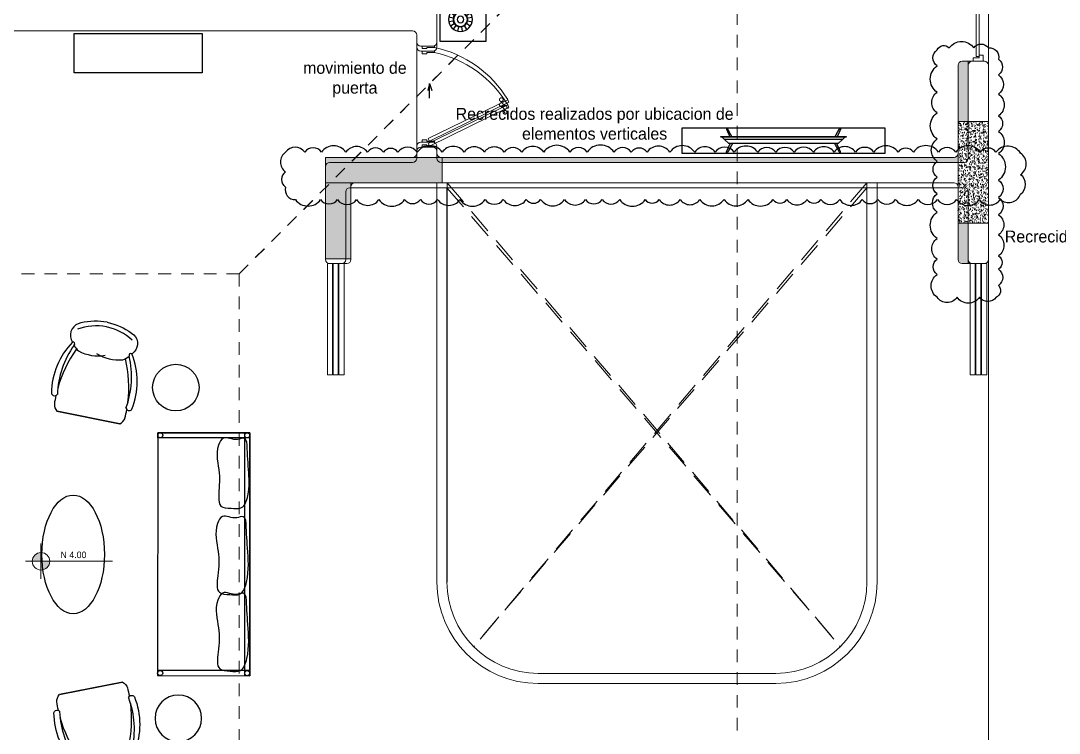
# Model space of a CAD drawing. Header units: metres. Extents: x -232 to 581, y 30 to 789.
# Drawn here: x 229.75 to 240.01, y 666.1 to 673.15 of the extents above; entities that cross this region are included whole.
import ezdxf

# ---------------------------------------------------------------- set-up
doc = ezdxf.new("R2010")
doc.units = ezdxf.units.M
doc.linetypes.add('DASHED2', pattern=[0.375, 0.25, -0.125])
doc.linetypes.add('HIDDEN2', pattern=[0.1875, 0.125, -0.0625])
for name, color, linetype, lineweight in [('A-DOOR', 35, 'Continuous', 5), ('A-WALL', 250, 'Continuous', 20), ('baños', 140, 'Continuous', 0), ('Columnas', 7, 'Continuous', 18), ('muros bajitos', 252, 'Continuous', 5), ('textos', 7, 'Continuous', 0)]:
    doc.layers.add(name, color=color, linetype=linetype, lineweight=lineweight)
doc.layers.add('HATCH', color=8, linetype='Continuous')
doc.layers.add('MOBILIARIOS', color=252, linetype='Continuous')
doc.layers.add('PISO', color=7, linetype='Continuous', lineweight=5, true_color=0xe6e6e6)
doc.layers.add('Techos 1', color=7, linetype='HIDDEN2', lineweight=9, true_color=0x42391a)
doc.layers.add('RELLENO SECCION', color=8, linetype='Continuous', lineweight=0, transparency=0.4)
doc.styles.add('ESC100-2mm', font='arial.ttf', dxfattribs={"height": 0.15})
doc.styles.get("Standard").update_dxf_attribs({"font": 'arial.ttf'})
pattern_1 = [(50, (114.33107, 55.238796), (0.058299094, -0.005100507), [0.006096, -0.067056]), (355, (114.33107, 55.238796), (-0.011277895, 0.06113819), [0.0048768, -0.053644987]), (100.451445, (114.33593, 55.23837), (0.0470212, 0.05603768), [0.005180803, -0.056988878]), (46.1842, (114.33107, 55.25505), (0.086745293, -0.013453545), [0.009144, -0.100584]), (96.63556, (114.3383, 55.25393), (0.07596932, 0.07917636), [0.00777121, -0.085483395]), (351.18415, (114.33107, 55.25505), (0.07596932, 0.07917636), [0.00731519, -0.080467114]), (21, (114.3392, 55.25099), (0.048516605, -0.032724863), [0.006096, -0.067056]), (326, (114.3392, 55.25099), (0.01977665, 0.05894015), [0.0048768, -0.0536448]), (71.451445, (114.34324, 55.24826), (0.068293254, 0.026215286), [0.005180803, -0.05698878]), (37.5, (114.331071, 55.238796), (0.000988353, 0.0270576124), [0, -0.05299456, 0, -0.0544576, 0, -0.053848]), (7.5, (114.33107, 55.238796), (0.021382292, 0.032057784), [0, -0.03104896, 0, -0.05177536, 0, -0.0205232]), (327.5, (114.312946, 55.238796), (0.0433889905, -0.001833198), [0, -0.02032, 0, -0.0633984, 0, -0.0841248]), (317.5, (114.304818, 55.238796), (0.047401338, 0.008136477), [0, -0.026416, 0, -0.04210304, 0, -0.0597408])]

# ---------------------------------------------------------------- blocks, each defined once
blk = doc.blocks.new('A$C2f9b60d5')
at = {"layer": 'A-DOOR'}
for p, q in [((0, 0.101), (0.06, 0.101)), ((0, 0.101), (0, 0.001)), ((0.035, 0.001), (0, 0.001)), ((0.035, 0.061), (0.035, 0.001)), ((0.06, 0.061), (0.035, 0.061)), ((0.06, 0.061), (0.06, 0.101)), ((3.6, 0.1), (3.54, 0.1)), ((3.54, 0.06), (3.54, 0.1)), ((3.54, 0.06), (3.565, 0.06)), ((3.565, 0.06), (3.565, 0)), ((3.565, 0), (3.6, 0)), ((3.6, 0.1), (3.6, 0))]:
    blk.add_line(p, q, dxfattribs=at)
for points in [[(0.631, 0.734), (1.025, 0.06), (1.051, 0.076), (0.658, 0.749)], [(2.966, 0.734), (2.572, 0.06), (2.546, 0.075), (2.94, 0.749)], [(0.045, 0.061), (1.025, 0.06), (1.025, 0.03), (0.045, 0.03)], [(3.552, 0.06), (2.572, 0.06), (2.572, 0.03), (3.552, 0.03)]]:
    blk.add_lwpolyline(points, close=True, dxfattribs=at)
at = {"layer": 'A-DOOR', "linetype": 'HIDDEN2'}
for centre, start, end in [((0.96, -0.049), 10.7613, 110.7488), ((2.637, -0.049), 69.2325, 169.2199)]:
    blk.add_arc(centre, 0.854, start, end, dxfattribs=at)
blk = doc.blocks.new('puerta 1.00')
at = {"layer": 'A-DOOR'}
for p, q in [((-0.15, -0.012), (-0.937, -0.395)), ((-0.138, -0.038), (-0.925, -0.42)), ((-0.138, -0.038), (-0.15, -0.012)), ((-0.937, -0.395), (-0.925, -0.42)), ((-0.895, -0.374), (-0.9, -0.364)), ((-0.878, -0.366), (-0.883, -0.356)), ((-0.882, -0.4), (-0.877, -0.41)), ((-0.865, -0.392), (-0.86, -0.402))]:
    blk.add_line(p, q, dxfattribs=at)
for points in [[(-0.08, 0), (-0.08, -0.025), (-0.125, -0.025), (-0.125, -0.012), (-0.2, -0.012), (-0.2, 0), (-0.08, 0)], [(-0.08, -0.95), (-0.08, -0.925), (-0.125, -0.925), (-0.125, -0.937), (-0.2, -0.937), (-0.2, -0.95), (-0.08, -0.95)]]:
    blk.add_lwpolyline(points, dxfattribs=at)
blk.add_arc((0.037, 0.16), 1.123, 211.1336, 257.8343, dxfattribs=at)
for points in [[(-0.898, -0.364), (-0.903, -0.364), (-0.912, -0.359), (-0.917, -0.35), (-0.917, -0.34), (-0.912, -0.332), (-0.903, -0.327), (-0.893, -0.327), (-0.884, -0.332), (-0.879, -0.34), (-0.879, -0.35), (-0.884, -0.359), (-0.893, -0.364), (-0.898, -0.364)], [(-0.862, -0.439), (-0.867, -0.439), (-0.875, -0.434), (-0.88, -0.426), (-0.88, -0.416), (-0.875, -0.407), (-0.867, -0.402), (-0.857, -0.402), (-0.848, -0.407), (-0.843, -0.416), (-0.843, -0.426), (-0.848, -0.434), (-0.857, -0.439), (-0.862, -0.439)]]:
    blk.add_open_spline(points, degree=2, dxfattribs=at)
blk = doc.blocks.new('21.11.2025 LN09 2DO NIVEL')
at = {"layer": 'textos', "true_color": 0x000000, "transparency": 33554534}
h = blk.add_hatch(color=18, dxfattribs=at)
h.dxf.hatch_style = 1
h.paths.add_polyline_path([(268.616, 150.546, 0.414214), (268.529, 150.459), (268.616, 150.459)])
h.paths.add_polyline_path([(268.702, 150.459), (268.616, 150.459), (268.616, 150.373, 0.414214)])
at = {"layer": 'A-DOOR', "color": 18, "true_color": 0x000000}
for points in [[(271.448, 152.301), (271.498, 152.301), (271.498, 153.401), (271.448, 153.401)], [(271.503, 152.301), (271.553, 152.301), (271.553, 153.401), (271.503, 153.401)], [(271.561, 152.301), (271.611, 152.301), (271.611, 153.401), (271.561, 153.401)], [(277.799, 153.401), (277.849, 153.401), (277.849, 152.301), (277.799, 152.301)], [(277.854, 153.401), (277.904, 153.401), (277.904, 152.301), (277.854, 152.301)], [(277.912, 153.401), (277.962, 153.401), (277.962, 152.301), (277.912, 152.301)]]:
    blk.add_lwpolyline(points, close=True, dxfattribs=at)
at = {"layer": 'A-WALL', "color": 18, "true_color": 0x000000}
for p, q in [((272.529, 158.861), (272.529, 155.541)), ((272.289, 155.701), (268.229, 155.701)), ((272.329, 155.661), (272.329, 155.541)), ((272.489, 155.501), (272.369, 155.501)), ((277.819, 155.401), (277.939, 155.401)), ((277.779, 155.361), (277.779, 154.441)), ((277.979, 155.361), (277.979, 153.441)), ((272.329, 154.511), (272.329, 154.441)), ((272.489, 154.551), (272.369, 154.551)), ((272.529, 154.511), (272.529, 154.441)), ((271.428, 153.441), (271.428, 154.361)), ((271.468, 154.401), (272.289, 154.401)), ((272.569, 154.401), (277.739, 154.401)), ((271.668, 154.151), (277.739, 154.151)), ((271.628, 154.111), (271.628, 153.441)), ((277.779, 154.111), (277.779, 153.441)), ((277.819, 153.401), (277.939, 153.401))]:
    blk.add_line(p, q, dxfattribs=at)
at = {"layer": 'A-WALL', "color": 18, "true_color": 0x000000, "transparency": 33554684}
blk.add_line((271.468, 153.401), (271.588, 153.401), dxfattribs=at)
at = {"layer": 'A-WALL', "color": 18, "true_color": 0x000000}
for centre, start, end in [((272.289, 155.661), 0, 90), ((272.369, 155.541), 180, 270), ((272.489, 155.541), 270, 0), ((277.819, 155.361), 90, 180), ((277.939, 155.361), 360, 90), ((272.369, 154.511), 90, 180), ((272.489, 154.511), 0, 90), ((271.468, 154.361), 90, 180), ((272.289, 154.441), 270, 0), ((272.569, 154.441), 180, 270), ((277.739, 154.441), 270, 360), ((271.668, 154.111), 90, 180), ((277.739, 154.111), 0, 90), ((271.468, 153.441), 180, 270), ((277.819, 153.441), 180, 270), ((277.939, 153.441), 270, 360)]:
    blk.add_arc(centre, 0.04, start, end, dxfattribs=at)
at = {"layer": 'A-WALL', "color": 18, "true_color": 0x000000, "transparency": 33554684}
blk.add_arc((271.588, 153.441), 0.04, 270, 0, dxfattribs=at)
at = {"layer": 'muros bajitos', "color": 18, "true_color": 0x000000}
for p, q in [((272.528, 150.253), (272.528, 154.151)), ((272.628, 150.253), (272.628, 154.151)), ((276.778, 154.151), (276.778, 150.244)), ((276.878, 154.151), (276.878, 150.244)), ((273.528, 149.351), (275.878, 149.351)), ((273.528, 149.251), (275.878, 149.251))]:
    blk.add_line(p, q, dxfattribs=at)
for centre, radius, start, end in [((273.53, 150.253), 1.002, 179.9814, 269.8914), ((273.53, 150.253), 0.902, 179.9814, 269.8914), ((275.877, 150.253), 0.902, 270.1086, 0.0186), ((275.877, 150.253), 1.002, 270.1086, 0.0186)]:
    blk.add_arc(centre, radius, start, end, dxfattribs=at)
at = {"layer": 'PISO', "color": 18, "true_color": 0x000000}
for p, q in [((277.979, 159.041), (277.979, 155.361)), ((272.329, 155.541), (272.329, 154.511)), ((277.979, 153.441), (277.979, 146.961))]:
    blk.add_line(p, q, dxfattribs=at)
at = {"layer": 'PISO', "color": 18, "linetype": 'DASHED2', "true_color": 0x000000}
for p, q in [((272.628, 154.151), (276.515, 149.616)), ((276.778, 154.151), (272.892, 149.616))]:
    blk.add_line(p, q, dxfattribs=at)
at = {"layer": 'Techos 1', "color": 18, "true_color": 0x000000}
for q in [(274.479, 157.201), (255.829, 153.301), (270.575, 147.101)]:
    blk.add_line((270.575, 153.301), q, dxfattribs=at)
blk.add_lwpolyline([(278.889, 156.112), (275.495, 156.112), (275.495, 144.291), (278.889, 144.291)], close=True, dxfattribs=at)
at = {"layer": 'textos', "color": 18, "true_color": 0x000000}
for p, q in [((268.616, 150.633), (268.616, 150.285)), ((268.462, 150.459), (269.323, 150.459))]:
    blk.add_line(p, q, dxfattribs=at)
blk.add_circle((268.616, 150.459), 0.0865, dxfattribs=at)
at = {"color": 18, "true_color": 0x000000, "rotation": 270}
blk.add_blockref('A$C2f9b60d5', (277.828, 159.001), dxfattribs=at)
at = {"layer": 'A-DOOR', "color": 18, "true_color": 0x000000, "rotation": 180}
blk.add_blockref('puerta 1.00', (272.304, 154.551), dxfattribs=at)
at = {"layer": 'baños', "color": 18, "linetype": 'Continuous', "true_color": 0x000000, "flags": 8}
for tag, p in [('TRADENAME', (265.514, 159.783, 0)), ('MODELNUMBER', (265.514, 159.783, 0)), ('MATERIAL', (265.514, 159.782, 0)), ('PRODUCT', (265.514, 159.782, 0)), ('TRADENAME', (266.689, 159.783, 0)), ('MODELNUMBER', (266.689, 159.783, 0)), ('MATERIAL', (266.689, 159.782, 0)), ('PRODUCT', (266.689, 159.782, 0))]:
    blk.add_attdef(tag, p, '', height=0.0000254, rotation=180.0001, dxfattribs=at)
at = {"layer": 'textos', "color": 18, "true_color": 0x000000, "insert": (268.809, 150.555), "char_height": 0.065, "attachment_point": 1, "style": 'ESC100-2mm'}
blk.add_mtext_dynamic_manual_height_columns('{\\Ftxt|c0;N 4.00}', width=2.21694, gutter_width=0.5, heights=[0], dxfattribs=at)
blk = doc.blocks.new('A$C58f5b6b7')
at = {"layer": 'MOBILIARIOS'}
for points in [[(0, 0.253), (2, 0.253), (2, 0), (0, 0)], [(0.382, 0.16), (0.382, 0.169), (1.618, 0.169), (1.618, 0.16)]]:
    blk.add_lwpolyline(points, close=True, dxfattribs=at)
for points in [[(1.606, 0.16), (1.582, 0.137), (1, 0.137), (0.418, 0.137), (0.394, 0.16)], [(1.582, 0.137), (1.54, 0.097), (0.46, 0.097), (0.418, 0.137)]]:
    blk.add_lwpolyline(points, dxfattribs=at)
for points, degree in [([(0.451, 0.238, -0.005), (0.447, 0.246, -0.005), (0.442, 0.246, -0.005), (0.432, 0.246, -0.005), (0.437, 0.237, -0.005)], 3), ([(0.437, 0.237, -0.005), (0.453, 0.203, -0.005), (0.468, 0.169, -0.005)], 2), ([(0.488, 0.169, -0.005), (0.47, 0.204, -0.005), (0.451, 0.238, -0.005)], 2), ([(1.512, 0.169, -0.005), (1.53, 0.204, -0.005), (1.549, 0.238, -0.005)], 2), ([(1.563, 0.237, -0.005), (1.547, 0.203, -0.005), (1.532, 0.169, -0.005)], 2), ([(1.549, 0.238, -0.005), (1.553, 0.246, -0.005), (1.558, 0.246, -0.005), (1.568, 0.246, -0.005), (1.563, 0.237, -0.005)], 3), ([(0.437, 0.017, -0.005), (0.455, 0.057, -0.005), (0.474, 0.097, -0.005)], 2), ([(0.495, 0.097, -0.005), (0.473, 0.057, -0.005), (0.451, 0.016, -0.005)], 2), ([(1.505, 0.097), (1.527, 0.057), (1.549, 0.016)], 2), ([(1.563, 0.017), (1.545, 0.057), (1.526, 0.097)], 2)]:
    blk.add_open_spline(points, degree=degree, dxfattribs=at)
for points in [[(0.451, 0.016, -0.005), (0.447, 0.008, -0.005), (0.442, 0.008, -0.005), (0.432, 0.008, -0.005), (0.437, 0.017, -0.005)], [(1.549, 0.016), (1.553, 0.008), (1.558, 0.008), (1.568, 0.008), (1.563, 0.017)]]:
    blk.add_open_spline(points, degree=3, knots=[-0.08544201, -0.08544201, -0.08544201, -0.08544201, -0.04272101, 0, 0, 0, 0], dxfattribs=at)
blk = doc.blocks.new('A$Cb50f4bf1')
at = {"layer": 'MOBILIARIOS'}
for p, q in [((0.45, 0.45), (0, 0.45)), ((0, 0.45), (0, 0)), ((0.45, 0), (0.45, 0.45)), ((0.131, 0.315), (0.17, 0.29)), ((0.163, 0.348), (0.189, 0.311)), ((0.206, 0.366), (0.215, 0.322)), ((0.252, 0.367), (0.244, 0.322)), ((0.295, 0.35), (0.27, 0.312)), ((0.328, 0.318), (0.291, 0.292)), ((0.114, 0.272), (0.159, 0.264)), ((0.115, 0.226), (0.16, 0.235)), ((0.134, 0.183), (0.171, 0.209)), ((0.33, 0.187), (0.292, 0.211)), ((0.346, 0.276), (0.302, 0.266)), ((0.347, 0.23), (0.302, 0.238)), ((0.167, 0.151), (0.191, 0.189)), ((0.21, 0.134), (0.218, 0.179)), ((0.256, 0.135), (0.246, 0.179)), ((0.298, 0.154), (0.272, 0.191)), ((0, 0), (0.45, 0))]:
    blk.add_line(p, q, dxfattribs=at)
for radius in [0.118, 0.0729, 0.0684, 0.0328]:
    blk.add_circle((0.231, 0.251), radius, dxfattribs=at)
blk = doc.blocks.new('A$C89702949')
at = {"layer": 'HATCH'}
h = blk.add_hatch(dxfattribs=at)
h.set_pattern_fill('AR-CONC', color=256, scale=0.00032)
h.set_pattern_definition(pattern_1)
h.paths.add_polyline_path([(20.95, 13.59), (20.65, 13.59), (20.65, 14.594), (20.95, 14.594)])
h = blk.add_hatch(dxfattribs=at)
h.set_pattern_fill('AR-CONC', color=256, scale=0.00032)
h.set_pattern_definition(pattern_1)
h.paths.add_polyline_path([(14.65, 13.235), (14.4, 13.235), (14.4, 14.239), (15.55, 14.239), (15.55, 13.989), (14.65, 13.989)])
at = {"layer": 'Columnas'}
for points in [[(20.95, 13.59), (20.65, 13.59), (20.65, 14.594), (20.95, 14.594)], [(14.4, 14.239), (15.55, 14.239), (15.55, 13.989), (14.4, 13.989)]]:
    blk.add_lwpolyline(points, close=True, dxfattribs=at)
blk.add_lwpolyline([(14.65, 13.235), (14.4, 13.235), (14.4, 14.239), (15.55, 14.239), (15.55, 13.989), (14.65, 13.989), (14.65, 13.235)], dxfattribs=at)
blk = doc.blocks.new('A$Ca77e88c0')
at = {"layer": 'MOBILIARIOS', "linetype": 'Continuous'}
for p, q in [((0, 1.346), (0.243, 0.761)), ((0.243, 0.76), (0, 1.346))]:
    blk.add_line(p, q, dxfattribs=at)
for points in [[(1.008, 1.422, 0.103931), (0.857, 1.635, 0.481643), (0.668, 1.624, 0.047693), (0.654, 1.599, 0.047693)], [(1.008, 1.422, -0.103931), (1.053, 1.163, -0.481643), (0.912, 1.038, -0.047693), (0.884, 1.046, -0.047693)]]:
    blk.add_lwpolyline(points, format="xyb", dxfattribs=at)
blk.add_circle((0.849, 0.5), 0.23, dxfattribs=at)
for centre, radius, start, end in [((0.521, 0.874), 0.736, 79.5964, 123.1415), ((0.612, 0.667), 0.901, 88.3763, 121.4796), ((0.612, 0.667), 0.901, 88.3763, 121.4796), ((0.858, 1.457), 0.248, 153.2165, 169.9182), ((0.858, 1.457), 0.248, 153.2165, 169.9182), ((0.643, 1.585), 0.0175, 250.4542, 52.0587), ((0.643, 1.585), 0.0175, 250.4542, 52.0587), ((0.462, 1.187), 0.549, 23.3314, 53.5948), ((0.462, 1.187), 0.549, 23.3314, 53.5948), ((0.482, 0.53), 0.979, 111.4631, 116.5118), ((0.142, 1.468), 0.0325, 136.3787, 235.7351), ((0.142, 1.468), 0.0325, 235.6979, 268.7539), ((0.587, 0.249), 1.279, 88.4542, 107.9351), ((0.587, 0.249), 1.279, 88.4542, 107.9351), ((1.028, 1.543), 0.416, 185.8786, 223.4033), ((1.028, 1.543), 0.416, 185.8786, 223.4033), ((0.1, 1.319), 0.103, 121.9514, 165.0616), ((1.108, 1.351), 0.416, 181.7665, 219.2912), ((0.456, 1.2), 0.549, 351.575, 21.8384), ((0.456, 1.2), 0.549, 351.575, 21.8384), ((0.194, 1.672), 0.901, 283.6902, 316.7935), ((0.194, 1.672), 0.901, 283.6902, 316.7935), ((0.277, 1.462), 0.736, 282.0283, 325.5734), ((-0.121, 1.949), 1.279, 297.2347, 316.7156), ((-0.121, 1.949), 1.279, 297.2347, 316.7156), ((0.927, 1.291), 0.248, 235.2516, 251.9533), ((0.927, 1.291), 0.248, 235.2516, 251.9533), ((0.867, 1.048), 0.0175, 353.1111, 154.7156), ((0.867, 1.048), 0.0175, 353.1111, 154.7156), ((0.295, 0.849), 0.103, 240.0914, 283.2016), ((0.005, 1.677), 0.979, 288.6412, 293.6898), ((0.431, 0.774), 0.0325, 169.4347, 268.7911), ((0.431, 0.774), 0.0325, 136.3787, 169.4347), ((0.431, 0.774), 0.0325, 136.3787, 169.4347)]:
    blk.add_arc(centre, radius, start, end, dxfattribs=at)
blk = doc.blocks.new('20.03.2026 LN 09 SEGUNDO NIVEL ARQ')
at = {"layer": 'RELLENO SECCION'}
h = blk.add_hatch(color=5, dxfattribs=at)
h.dxf.hatch_style = 1
h.paths.add_polyline_path([(96.046, -47.299), (95.986, -47.299, 0.414214), (95.946, -47.339), (95.946, -47.894), (96.046, -47.894)])
h = blk.add_hatch(color=5, dxfattribs=at)
h.dxf.hatch_style = 1
h.paths.add_polyline_path([(95.946, -48.209, -0.414214), (95.906, -48.249), (95.021, -48.249), (95.021, -48.299), (95.946, -48.299)])
h.paths.add_polyline_path([(95.021, -48.249), (93.762, -48.249), (93.762, -48.299), (95.021, -48.299)])
h.paths.add_polyline_path([(93.762, -48.249), (91.821, -48.249), (91.821, -48.299), (93.762, -48.299)])
h.paths.add_polyline_path([(91.821, -48.249), (90.846, -48.249), (90.846, -48.299), (91.821, -48.299)])
h = blk.add_hatch(color=5, dxfattribs=at)
h.dxf.hatch_style = 1
h.paths.add_polyline_path([(96.046, -48.898), (95.946, -48.898), (95.946, -49.259, 0.414214), (95.986, -49.299), (96.046, -49.299)])
at = {"layer": 'textos', "transparency": 33554534}
h = blk.add_hatch(color=5, dxfattribs=at)
h.dxf.hatch_style = 1
h.paths.add_polyline_path([(86.883, -52.154, 0.414214), (86.797, -52.241), (86.883, -52.241)])
h.paths.add_polyline_path([(86.97, -52.241), (86.883, -52.241), (86.883, -52.327, 0.414214)])
at = {"layer": 'A-DOOR', "color": 5}
for points in [[(89.715, -50.399), (89.765, -50.399), (89.765, -49.299), (89.715, -49.299)], [(89.77, -50.399), (89.82, -50.399), (89.82, -49.299), (89.77, -49.299)], [(89.828, -50.399), (89.878, -50.399), (89.878, -49.299), (89.828, -49.299)], [(96.066, -49.299), (96.116, -49.299), (96.116, -50.399), (96.066, -50.399)], [(96.121, -49.299), (96.171, -49.299), (96.171, -50.399), (96.121, -50.399)], [(96.179, -49.299), (96.229, -49.299), (96.229, -50.399), (96.179, -50.399)]]:
    blk.add_lwpolyline(points, close=True, dxfattribs=at)
at = {"layer": 'A-WALL', "color": 5}
for p, q in [((90.796, -43.839), (90.796, -47.109)), ((90.556, -46.999), (86.496, -46.999)), ((90.596, -47.039), (90.596, -47.109)), ((90.756, -47.149), (90.636, -47.149)), ((95.986, -47.299), (96.206, -47.299)), ((96.046, -47.299), (96.046, -47.894)), ((96.086, -47.299), (96.206, -47.299)), ((95.946, -47.894), (95.946, -47.339)), ((96.246, -47.339), (96.246, -49.259)), ((90.756, -48.099), (90.636, -48.099)), ((90.596, -48.139), (90.596, -48.209)), ((90.796, -48.139), (90.796, -48.209)), ((90.846, -48.249), (95.906, -48.249)), ((90.846, -48.299), (95.946, -48.299)), ((89.696, -49.259), (89.696, -48.339)), ((89.986, -48.499), (95.906, -48.499)), ((95.946, -48.898), (95.946, -49.259)), ((96.046, -48.898), (96.046, -49.299)), ((95.986, -49.299), (96.206, -49.299))]:
    blk.add_line(p, q, dxfattribs=at)
at = {"layer": 'A-WALL', "color": 5, "transparency": 33554684}
for p, q in [((89.946, -49.253), (89.946, -49.259)), ((89.736, -49.299), (89.906, -49.299))]:
    blk.add_line(p, q, dxfattribs=at)
at = {"layer": 'A-WALL', "color": 5}
for centre, start, end in [((90.556, -47.039), 0, 90), ((90.636, -47.109), 180, 270), ((90.756, -47.109), 270, 0), ((95.986, -47.339), 90, 180), ((96.206, -47.339), 360, 90), ((90.636, -48.139), 90, 180), ((90.756, -48.139), 0, 90), ((90.556, -48.209), 270, 0), ((90.836, -48.209), 180, 270), ((95.906, -48.209), 270, 360), ((89.986, -48.539), 90, 180), ((95.906, -48.539), 0, 90), ((89.736, -49.259), 180, 270), ((95.986, -49.259), 180, 270), ((96.206, -49.259), 270, 360)]:
    blk.add_arc(centre, 0.04, start, end, dxfattribs=at)
at = {"layer": 'A-WALL', "color": 5, "transparency": 33554684}
blk.add_arc((89.906, -49.259), 0.04, 270, 0, dxfattribs=at)
at = {"layer": 'MOBILIARIOS', "color": 5}
for p, q in [((88.037, -50.971), (88.036, -53.371)), ((88.947, -50.972), (88.037, -50.971)), ((88.946, -53.372), (88.947, -50.972)), ((88.036, -53.371), (88.946, -53.372))]:
    blk.add_line(p, q, dxfattribs=at)
for points in [[(87.21, -47.026), (88.476, -47.026), (88.476, -47.412), (87.21, -47.412)], [(88.947, -50.972), (88.947, -51.022), (88.037, -51.021), (88.037, -50.971)], [(88.897, -50.972), (88.947, -50.972), (88.946, -53.372), (88.896, -53.372)], [(88.946, -53.372), (88.946, -53.322), (88.036, -53.321), (88.036, -53.371)]]:
    blk.add_lwpolyline(points, close=True, dxfattribs=at)
for centre in [(88.062, -50.996), (88.922, -50.997), (88.061, -53.346), (88.921, -53.347)]:
    blk.add_circle(centre, 0.025, dxfattribs=at)
blk.add_ellipse((87.201, -52.173), major_axis=(0, -0.586), ratio=0.527579, dxfattribs=at)
for points in [[(88.918, -51.06), (88.934, -51.333), (88.927, -51.594), (88.865, -51.711), (88.761, -51.717), (88.66, -51.695), (88.641, -51.61), (88.644, -51.369), (88.638, -51.092), (88.686, -51.024), (88.826, -51.037), (88.892, -51.027), (88.918, -51.06)], [(88.908, -51.835), (88.924, -52.109), (88.914, -52.447), (88.852, -52.564), (88.748, -52.571), (88.647, -52.548), (88.631, -52.385), (88.634, -52.144), (88.628, -51.868), (88.677, -51.799), (88.817, -51.812), (88.882, -51.802), (88.908, -51.835)], [(88.911, -52.591), (88.927, -52.865), (88.917, -53.203), (88.855, -53.32), (88.751, -53.327), (88.65, -53.304), (88.634, -53.141), (88.637, -52.9), (88.631, -52.624), (88.68, -52.555), (88.82, -52.568), (88.885, -52.558), (88.911, -52.591)]]:
    blk.add_spline(points, degree=3, dxfattribs=at)
at = {"layer": 'muros bajitos', "color": 5}
for p, q in [((90.796, -52.447), (90.796, -48.499)), ((90.896, -52.447), (90.896, -48.499)), ((95.046, -48.499), (95.046, -52.456)), ((95.146, -48.499), (95.146, -52.456)), ((91.796, -53.349), (94.146, -53.349)), ((91.796, -53.449), (94.146, -53.449))]:
    blk.add_line(p, q, dxfattribs=at)
for centre, radius, start, end in [((91.797, -52.447), 1.002, 179.9814, 269.8914), ((91.797, -52.447), 0.902, 179.9814, 269.8914), ((94.144, -52.447), 0.902, 270.1086, 0.0186), ((94.144, -52.447), 1.002, 270.1086, 0.0186)]:
    blk.add_arc(centre, radius, start, end, dxfattribs=at)
at = {"layer": 'PISO', "color": 5}
for p, q in [((96.246, -43.659), (96.246, -47.339)), ((90.596, -47.109), (90.596, -48.139)), ((96.246, -49.259), (96.246, -55.739))]:
    blk.add_line(p, q, dxfattribs=at)
at = {"layer": 'PISO', "color": 5, "linetype": 'DASHED2'}
for p, q in [((90.896, -48.499), (94.782, -53.084)), ((95.046, -48.499), (91.159, -53.084))]:
    blk.add_line(p, q, dxfattribs=at)
at = {"layer": 'Techos 1', "color": 5}
for q in [(92.746, -45.499), (74.096, -49.399), (88.843, -55.599)]:
    blk.add_line((88.843, -49.399), q, dxfattribs=at)
blk.add_lwpolyline([(97.157, -46.588), (93.762, -46.588), (93.762, -58.409), (97.157, -58.409)], close=True, dxfattribs=at)
at = {"layer": 'textos', "color": 5}
for p, q in [((86.883, -52.067), (86.883, -52.415)), ((86.729, -52.241), (87.59, -52.241))]:
    blk.add_line(p, q, dxfattribs=at)
blk.add_circle((86.883, -52.241), 0.0865, dxfattribs=at)
at = {"color": 5}
blk.add_blockref('A$C89702949', (75.296, -62.488), dxfattribs=at)
at = {"color": 5, "rotation": 270}
blk.add_blockref('A$C2f9b60d5', (96.095, -43.699), dxfattribs=at)
at = {"layer": 'A-DOOR', "color": 5, "rotation": 180}
blk.add_blockref('puerta 1.00', (90.571, -48.099), dxfattribs=at)
at = {"layer": 'MOBILIARIOS', "color": 5, "xscale": -1}
for name, p, rotation in [('A$Cb50f4bf1', (91.279, -46.655), 90), ('A$Ca77e88c0', (88.183, -52.81), 123.8268872980607)]:
    blk.add_blockref(name, p, dxfattribs=dict(at, rotation=rotation))
at = {"layer": 'MOBILIARIOS', "color": 5}
blk.add_blockref('A$C58f5b6b7', (93.221, -48.21, 0.005), dxfattribs=at)
at = {"layer": 'MOBILIARIOS', "color": 5, "rotation": 56.16031382123446}
blk.add_blockref('A$Ca77e88c0', (88.158, -51.508), dxfattribs=at)
at = {"layer": 'baños', "color": 5, "linetype": 'Continuous', "flags": 8}
for tag, p in [('MATERIAL', (83.781, -42.918, 0)), ('PRODUCT', (83.781, -42.918, 0)), ('TRADENAME', (83.781, -42.918, 0)), ('MODELNUMBER', (83.781, -42.918, 0)), ('MATERIAL', (84.956, -42.918, 0)), ('PRODUCT', (84.956, -42.918, 0)), ('TRADENAME', (84.956, -42.918, 0)), ('MODELNUMBER', (84.956, -42.918, 0))]:
    blk.add_attdef(tag, p, '', height=0.0000254, rotation=180.0001, dxfattribs=at)
at = {"layer": 'baños', "color": 5, "linetype": 'Continuous'}
for tag, p, rotation in [('MATERIAL', (85.891, -56.993), 180.0001), ('PRODUCT', (85.891, -56.993), 180.0001), ('TRADENAME', (85.891, -56.993), 180.0001), ('MODELNUMBER', (85.891, -56.993), 180.0001), ('MODELNUMBER', (86.601, -56.993), 179.9999), ('MATERIAL', (86.601, -56.993), 179.9999), ('PRODUCT', (86.601, -56.993), 179.9999), ('TRADENAME', (86.601, -56.993), 179.9999)]:
    blk.add_attdef(tag, p, '', height=0.0000254, rotation=rotation, dxfattribs=at)
at = {"layer": 'textos', "color": 5, "insert": (87.076, -52.145), "char_height": 0.065, "attachment_point": 1, "style": 'ESC100-2mm'}
blk.add_mtext_dynamic_manual_height_columns('{\\Ftxt|c0;N 4.00}', width=2.21694, gutter_width=0.5, heights=[0], dxfattribs=at)

msp = doc.modelspace()

# ---------------------------------------------------------------- linework, layer by layer
at = {"color": 6}
for p, q in [((233.791, 672.525), (233.772, 672.456)), ((233.791, 672.38), (233.791, 672.525)), ((233.791, 672.525), (233.811, 672.456))]:
    msp.add_line(p, q, dxfattribs=at)
for points in [[(238.806, 670.413, -0.520567), (238.806, 670.639, -0.520567), (238.806, 670.791, -0.520567), (238.806, 670.994, -0.520567), (238.806, 671.255, -0.520567), (238.806, 671.436, -0.520567), (238.806, 671.601, -0.520567), (238.806, 671.757, -0.520567), (238.806, 671.978, -0.520567), (238.806, 672.236, -0.520567), (238.806, 672.44, -0.520567), (238.806, 672.7, -0.520567), (238.806, 672.86, -0.520567), (238.926, 672.879, -0.520567), (239.168, 672.879, -0.520567), (239.313, 672.879, -0.520567), (239.413, 672.766, -0.520567), (239.413, 672.612, -0.520567), (239.413, 672.421, -0.520567), (239.413, 672.208, -0.520567), (239.413, 672.053, -0.520567), (239.413, 671.834, -0.520567), (239.413, 671.572, -0.520567), (239.413, 671.4, -0.520567), (239.413, 671.229, -0.520567), (239.413, 671.031, -0.520567), (239.413, 670.824, -0.520567), (239.413, 670.69, -0.520567), (239.413, 670.53, -0.520567), (239.388, 670.413, -0.520567), (239.225, 670.413, -0.520567), (239.003, 670.413, -0.520567)], [(232.367, 671.848, 0.520567), (232.367, 671.652, 0.520567), (232.367, 671.502, 0.520567), (232.465, 671.379, 0.520567), (232.713, 671.379, 0.520567), (232.879, 671.379, 0.520567), (233.069, 671.379, 0.520567), (233.289, 671.379, 0.520567), (233.544, 671.379, 0.520567), (233.699, 671.379, 0.520567), (233.87, 671.379, 0.520567), (234.09, 671.379, 0.520567), (234.339, 671.379, 0.520567), (234.519, 671.379, 0.520567), (234.746, 671.379, 0.520567), (234.888, 671.379, 0.520567), (235.125, 671.379, 0.520567), (235.332, 671.379, 0.520567), (235.496, 671.379, 0.520567), (235.669, 671.379, 0.520567), (235.921, 671.379, 0.520567), (236.058, 671.379, 0.520567), (236.266, 671.379, 0.520567), (236.46, 671.379, 0.520567), (236.7, 671.379, 0.520567), (236.937, 671.379, 0.520567), (237.184, 671.379, 0.520567), (237.322, 671.379, 0.520567), (237.52, 671.379, 0.520567), (237.658, 671.379, 0.520567), (237.844, 671.379, 0.520567), (238.066, 671.379, 0.520567), (238.221, 671.379, 0.520567), (238.396, 671.379, 0.520567), (238.618, 671.379, 0.520567), (238.81, 671.379, 0.520567), (238.999, 671.379, 0.520567), (239.222, 671.379, 0.520567), (239.43, 671.379, 0.520567), (239.631, 671.433, 0.520567), (239.631, 671.625, 0.520567), (239.631, 671.838, 0.520567), (239.387, 671.848, 0.520567), (239.232, 671.848, 0.520567), (238.99, 671.848, 0.520567), (238.82, 671.848, 0.520567), (238.571, 671.848, 0.520567), (238.421, 671.848, 0.520567), (238.181, 671.848, 0.520567), (237.999, 671.848, 0.520567), (237.788, 671.848, 0.520567), (237.584, 671.848, 0.520567), (237.392, 671.848, 0.520567), (237.211, 671.848, 0.520567), (237.033, 671.848, 0.520567), (236.801, 671.848, 0.520567), (236.611, 671.848, 0.520567), (236.411, 671.848, 0.520567), (236.165, 671.848, 0.520567), (235.939, 671.848, 0.520567), (235.784, 671.848, 0.520567), (235.612, 671.848, 0.520567), (235.347, 671.848, 0.520567), (235.177, 671.848, 0.520567), (234.918, 671.848, 0.520567), (234.702, 671.848, 0.520567), (234.528, 671.848, 0.520567), (234.331, 671.848, 0.520567), (234.132, 671.848, 0.520567), (233.915, 671.848, 0.520567), (233.668, 671.848, 0.520567), (233.478, 671.848, 0.520567), (233.335, 671.848, 0.520567), (233.176, 671.848, 0.520567), (232.964, 671.848, 0.520567), (232.721, 671.848, 0.520567), (232.557, 671.848, 0.520567)]]:
    msp.add_lwpolyline(points, format="xyb", close=True, dxfattribs=at)

# ---------------------------------------------------------------- block references
at = {"color": 1}
for name, p in [('20.03.2026 LN 09 SEGUNDO NIVEL ARQ', (143.067, 720.045)), ('21.11.2025 LN09 2DO NIVEL', (-38.666, 517.345))]:
    msp.add_blockref(name, p, dxfattribs=at)

# ---------------------------------------------------------------- texts
at = {"color": 6, "char_height": 0.11768, "attachment_point": 1}
for s, width, insert in [('\\pxqc;{\\fCentury Gothic|b0|i0|c0|p34;movimiento de puerta}', 1.07816, (232.513, 672.74)), ('\\pxqc;{\\fCentury Gothic|b0|i0|c0|p34;Recrecidos realizados por ubicacion de elementos verticales }', 2.86267, (233.99, 672.285)), ('\\pxqc;{\\fCentury Gothic|b0|i0|c0|p34;Recrecidos realizados por ubicacion de elementos verticales }', 2.86267, (239.417, 671.073))]:
    msp.add_mtext_dynamic_manual_height_columns(s, width=width, gutter_width=0.0869, heights=[0.525], dxfattribs=dict(at, insert=insert))

doc.saveas('drawing.dxf')
